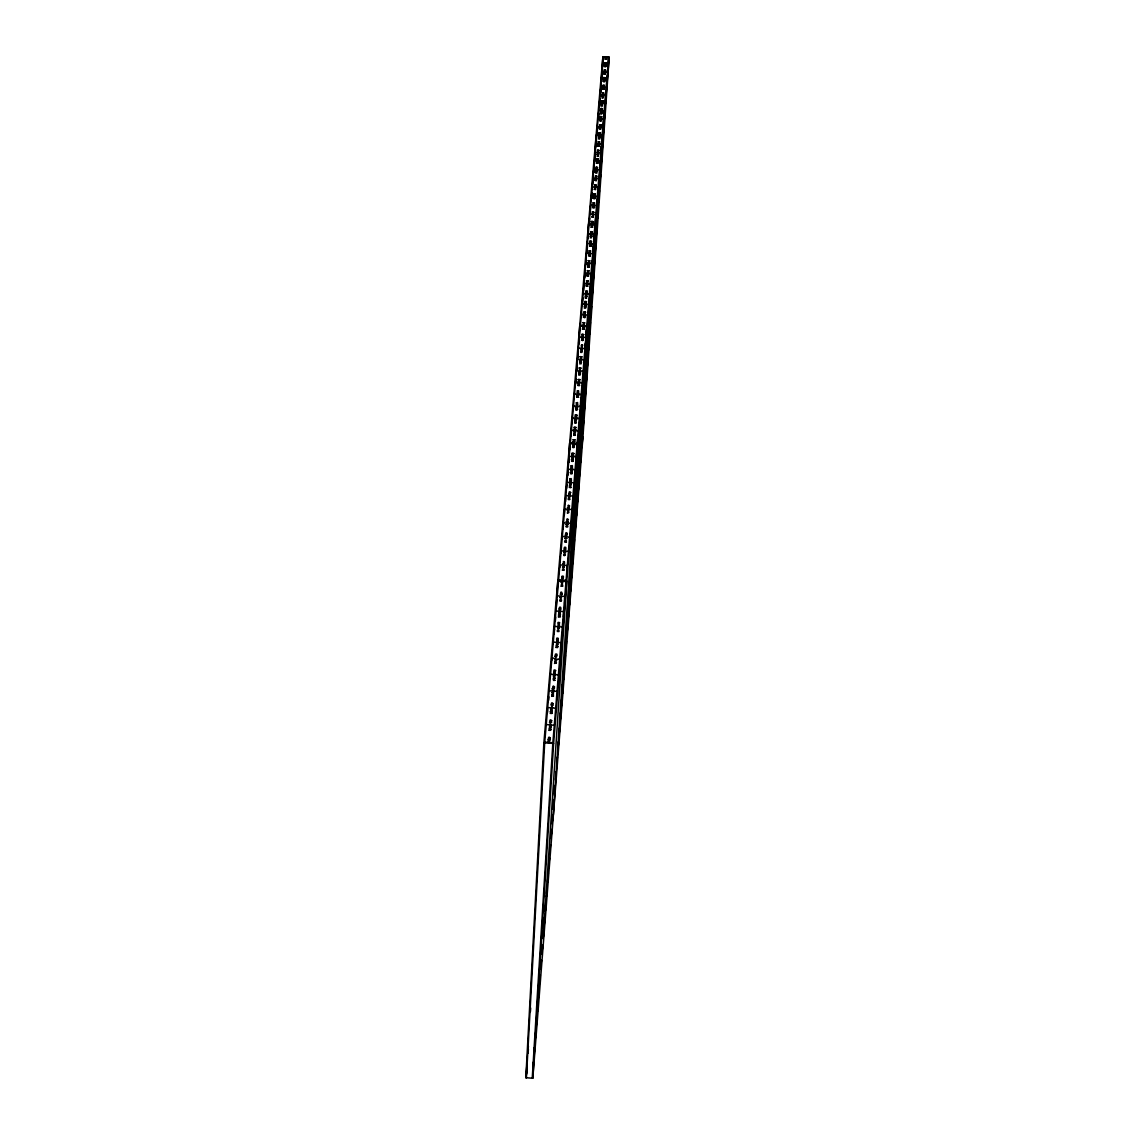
<?xml version="1.0" encoding="UTF-8"?>
<svg xmlns="http://www.w3.org/2000/svg" width="1135" height="1135" viewBox="0 0 1135 1135"><rect width="100%" height="100%" fill="white"/><g stroke="black" fill="none" stroke-linecap="round" stroke-linejoin="round"><path stroke-width="1.5" d="M547.439 711.248L547.453 711.12M525.831 1077.711L543.878 742.744L602.884 56.75L609.169 57.204L582.964 436.72L532.812 1078.25L525.831 1077.711L527.25 1060.232M526.413 1077.753L544.687 742.801L603.409 56.793M528.172 1052.798L528.371 1049.265M530.456 1011.526L530.655 1007.994M547.41 712.993L547.609 709.46M548.588 700.38L548.787 696.833M574.565 394.072L581.205 394.483M551.823 660.258C550.617 654.384 555.37 661.322 559.711 658.626M553.185 644.325L553.312 642.098L561.016 642.665M554.192 634.266L554.49 628.96M555.398 620.632L555.611 617.085M556.306 606.899L556.717 599.819M557.03 594.499L557.838 580.354L566.776 581.006L543.211 938.29M559.754 567.472L559.952 564.918L567.316 565.485M560.988 553.085L561.116 550.816L568.436 551.355M562.194 538.941L562.392 536.429L569.6 537.195M563.159 528.811L563.527 522.738L570.735 523.263M564.322 515.106L564.691 509.033L571.841 509.558M581.163 317.005L581.347 314.579L587.675 315.048L587.519 317.346M584.724 275.479L584.894 273.124L591.037 273.563M565.485 501.613L565.741 497.57M566.62 488.348L566.876 484.305M567.727 474.955L568.039 469.649M568.465 462.583L569.642 443.147L577.885 443.742L553.412 814.675M567.727 475.267L567.982 471.252M568.834 462.413L569.202 456.341L576.154 456.795L575.984 459.136M569.912 449.744L570.366 442.707L577.233 443.728M571.104 435.84L571.444 430.25L578.254 430.747M572.153 423.582L572.494 417.978L579.247 418.474M573.388 408.203L573.53 405.904L580.24 406.387M593.591 171.782L593.761 169.399L599.479 169.81M533.436 1062.942L533.507 1061.807L532.925 1069.468M534.017 1053.252L534.401 1047.378M535.096 1039.958L535.536 1032.907M575.715 383.829L576.041 378.537M532.812 1078.25L553.625 743.482L609.169 57.204M576.835 370.251L577.162 364.945M577.772 357.525L578.311 348.672M578.651 343.366L579.744 325.688L587.405 326.242L561.541 704.58M535.692 1034.113L535.763 1032.964M536.288 1024.408L536.671 1018.549M537.394 1006.731L537.607 1003.198M577.871 357.681L578.283 350.729M536.798 1019.982L536.869 1018.819M537.408 1010.278L537.848 1003.241M538.501 992.671L538.77 988.599M579.034 343.096L579.417 337.052L585.844 337.521M537.891 1006.021L537.962 1004.844M538.543 995.764L538.983 988.698M579.247 343.834L579.46 340.301M580.127 329.689L580.425 325.319L586.795 325.773L586.327 335.166M581.418 317.076L581.673 313.147M538.969 992.231L539.054 991.054M539.692 980.725L540.076 974.894M582.454 304.492L582.865 297.824M598.656 112.705L598.301 118.196M540.047 978.625L540.118 977.434M540.813 966.566L541.211 960.026M541.934 948.888L542.147 945.356M583.56 290.673L584.014 283.268L590.214 283.722M541.097 965.19L541.423 960.182L540.771 969.091M541.934 951.854L542.317 946.037M543.055 934.176L543.282 930.643M542.133 951.91L542.53 945.639M543.097 936.801L543.481 930.984M563.485 616.645L563.712 613.113M564.634 598.67L564.776 596.428L557.257 595.861M584.795 277.933L585.135 272.641M585.901 264.639L586.242 258.865M586.696 252.268L587.362 241.67M587.59 238.137L588.497 224.006L595.634 224.517L569.273 605.976M586.923 251.261L587.419 243.5L593.449 243.94M543.693 930.714L543.168 938.787L543.764 931.225M544.19 922.869L544.587 916.853M564.606 603.394L565.173 594.541M565.741 585.688L566.095 580.581M587.065 252.24L587.405 246.948M588.157 238.534L588.54 232.845M544.261 924.841L544.772 916.796L544.176 925.919M545.339 907.943L545.722 902.141M566.876 571.827L567.287 565.897M589.306 223.865L589.675 218.204M545.325 911.064L545.892 902.226M546.46 893.387L546.843 887.584M589.448 224.886L589.675 221.353M590.243 212.515L590.711 205.109L596.584 205.534L596.428 207.818M591.349 198.284L591.491 196.014L597.322 196.426M591.534 198.313L591.902 192.666M547.637 880.632L548.134 873.099M548.773 862.983L549.042 858.968M591.718 198.27L591.945 194.738M592.81 184.21L593.023 178.152L598.769 178.564M548.205 874.617L548.276 873.354M548.716 866.544L549.212 859.011M549.865 848.909L550.12 844.908M593.733 172.222L594.201 165.157M594.655 158.091L596.145 135.122L602.827 135.59L576.225 517.205M586.554 329.079L586.199 334.428M593.931 172.321L594.187 168.448M594.853 158.176L595.237 152.218L600.883 152.629M549.156 862.43L549.453 857.861M549.908 850.782L550.291 845.078M551 836.509L551.468 829.444M552.149 818.832L552.39 815.299M594.995 158.574L595.336 153.282M595.818 146.046L595.96 143.79L601.564 144.202M551.596 829.912L551.028 838.481L551.695 830.082M552.135 821.556L552.518 815.795M553.284 803.906L553.554 799.92M595.137 159.084L595.364 155.552M595.932 146.713L596.499 138.371M597.038 132.568L597.421 126.623L602.969 127.021M552.717 815.043L552.135 823.882L552.901 814.646M553.298 806.191L553.681 800.43M573.686 494.292L574.04 488.986M574.849 476.587L575.19 471.28M597.18 132.965L597.62 126.212M553.27 809.156L553.866 799.891M554.405 791.677L554.788 785.76M575.97 462.64L576.523 453.773M598.4 119.09L598.755 113.798M599.422 105.966L599.904 98.617M553.837 802.715L553.923 801.409M554.405 794.145L554.987 785.335M555.526 779.234L555.866 771.672M556.689 761.571L556.93 758.024M577.162 447.389L577.772 438.096M599.521 106.747L599.876 101.469M600.429 92.956L601.025 84.997M601.38 79.705L602.075 69.107M602.302 65.575L602.884 56.75M556.178 771.559L555.582 780.298L556.235 772.197M556.717 763.174L557.101 757.456M557.81 746.887L558.122 742.02M600.798 91.921L601.025 88.388M601.89 79.734L602.117 71.888L607.424 72.257M602.6 66.653L603.295 58.552M558.193 747.199L558.534 742.148M558.959 735.494L559.47 728.017M560.137 717.845L560.491 712.553M559.016 736.473L559.612 727.861M560.094 722.555L560.676 713.745M561.229 705.346L561.612 699.642L561.229 707.162M562.392 687.711L562.634 684.192L562.407 691.456M581.645 398.257L581.872 394.725M582.78 381.062L583.049 377.104M583.957 363.427L584.184 359.909M560.775 714.028L560.647 715.66M563.584 673.779L563.726 669.693M582.964 380.622L583.234 376.678M583.915 366.506L584.298 360.788M585.149 350.332L585.476 343.139M561.924 698.876L561.485 705.09M562.861 684.731L562.364 693.925L563.116 684.235M563.499 676.914L564.01 669.48M564.677 659.293L564.861 654.668M585.078 351.368L585.674 342.529M563.471 679.085L564.095 669.877M564.719 663.734L565.216 654.909M565.798 646.085L566.11 639.899M566.904 629.812L567.131 626.279M566.251 644.24L566.365 642.878M567.018 634.508L567.571 626.378M568.053 619.327L568.55 611.907M569.146 603.096L569.458 596.882M570.309 585.83L570.536 582.298M588.455 316.098L588.724 312.196M589.647 298.462L589.888 294.944M590.711 282.601L590.98 278.699M591.902 264.966L592.172 261.064M568.082 620.377L568.678 611.552M569.188 605.65L569.77 596.826L569.245 606.161M570.281 589.405L570.763 582.34M571.444 572.111L571.714 568.224M589.604 301.087L589.987 295.426M590.796 283.452L591.179 277.791M591.931 268.555L592.427 261.135M592.995 252.679L593.506 245.245M570.337 591.661L571.075 582.184L570.366 592.044M571.444 576.878L571.87 567.486M572.607 559.569L572.991 553.908M573.686 543.665L573.955 539.778M592.981 254.864L593.648 244.961M594.13 239.825L594.811 227.979M595.308 222.517L596.045 213.295M572.153 567.841L571.444 578.24L572.267 567.656M572.579 562.776L573.218 553.596M573.686 546.531L574.168 539.451M574.863 529.194L575.133 525.321M575.97 512.949L576.211 509.416M596.414 216.601L596.797 210.968M597.521 200.37L597.776 194.88M598.698 183.033L598.968 179.16M599.805 166.788L600.188 161.17L594.513 160.759M574.877 534.287L575.558 524.342M575.998 519.362L576.552 509.87M577.19 501.698L577.516 495.74M578.283 485.794L578.481 481.595M579.361 469.89L579.602 466.357M596.627 215.125L596.897 211.266M597.592 200.994L598.074 193.915M598.755 185.473L599.152 178.025M599.833 169.583L600.259 161.794M601.039 151.906L601.394 146.685M607.849 67.305L608.034 64.808L602.756 64.425M546.29 724.541L554.291 725.308M576.012 519.035L576.722 510.083M577.133 503.869L577.687 495.938M578.254 487.44L578.651 481.808M579.375 471.209L579.701 466.23L579.361 473.962M598.656 186.92L599.266 178.081M599.791 171.839L600.514 161.241M600.94 154.984L601.593 145.351M602.089 138.13L602.274 135.703L596.669 135.476M576.254 516.822L576.736 509.757M577.119 505.486L577.687 495.839M578.878 481.027L578.325 490.363M580.538 456.639L580.765 452.198M581.645 440.437L581.886 436.904M599.862 170.888L600.486 161.737M600.997 155.906L601.734 144.996M602.075 140.016L602.827 129.106M603.224 124.836L603.621 118.905L598.117 118.522M603.238 130.326L603.636 124.736L603.252 134.285M604.331 114.465L604.714 108.889M605.537 96.858L605.806 93.042M581.304 451.503L580.709 459.916M581.645 447.559L582.369 436.947M582.851 431.002L583.461 421.042M583.943 415.112L584.553 405.138M585.036 399.208L585.646 388.142M586.256 381.544L586.738 372.223M587.348 365.654L588.072 355.056M588.441 349.764L589.164 339.166M589.661 332.101L590.257 322.07M590.753 316.197L591.349 306.152M591.86 300.009L592.598 289.411M593.052 282.643L593.69 273.521M594.144 266.753L594.783 256.382M595.265 250.565L595.875 240.464M596.457 233.186L596.953 223.368M597.549 217.296L598.046 207.45M598.656 201.108L599.394 190.51L598.67 202.2M599.847 183.728L600.486 174.62M600.94 167.838L601.55 157.694M602.061 151.65L602.642 141.79M604.345 118.38L604.827 108.705M605.551 100.717L605.92 92.786M606.658 84.827L607.253 76.002M582.766 433.442L583.631 420.801M583.943 416.304L584.724 404.911M585.036 400.414L585.887 388.071M586.185 383.729L586.979 372.181M587.334 366.889L588.129 355.482M588.469 350.474L589.221 339.592M589.59 334.3L590.413 322.241M590.739 317.474L591.505 306.351M591.874 301.045L592.683 289.226M592.981 284.871L593.775 273.351M594.144 268.059L594.924 256.638M595.265 251.63L596.017 240.748M596.386 235.456L597.209 223.382M597.535 218.629L598.301 207.492M599.847 185.104L600.571 174.506M600.94 169.214L601.734 157.779M602.075 152.771L602.827 141.889M603.238 135.689L603.976 125.091M604.331 119.799L605.068 109.215M605.466 103.342L606.161 93.325M606.643 86.274L607.31 76.584M607.736 70.384L608.63 57.445L603.38 57.062M581.304 452.34L580.482 462.924M553.979 800.799L553.284 809.525M560.832 713.376L560.094 722.768M578.978 482.12L578.297 490.902M566.11 580.311L558.661 579.957M569.231 606.303L569.954 597.265M532.272 1077.64L552.816 743.411L608.644 57.161M534.017 1055.465L534.613 1047.577M535.11 1041.476L535.805 1032.736M536.245 1027.047L536.898 1018.748M537.423 1011.824L537.99 1004.745M538.515 997.949L539.238 988.84M539.636 983.761L540.331 975.022M541.948 954.138L542.658 945.285M545.339 910.823L546.006 902.58M546.46 896.622L547.155 887.655M547.595 882.065L548.333 872.928M548.744 867.651L549.468 858.145M549.851 853.506L550.532 844.639M554.405 795.422L555.143 785.831M556.675 766.338L557.413 756.946M557.824 751.852L558.562 742.233M558.931 737.778L559.754 727.294M561.229 708.439L561.967 699.047M563.471 679.936L564.294 669.366M564.705 664.088L565.4 655.278M565.755 650.724L566.521 641.034M566.918 635.912L567.642 626.676M568.011 621.952L568.748 612.559M572.551 564.18L573.359 553.724M573.728 548.829L574.48 539.551M574.863 534.557L575.686 524.115M575.956 520.624L576.779 510.154M577.119 505.713L577.871 496.094M579.389 476.913L580.212 466.414M581.659 447.814L582.964 436.72M527.818 1053.237L528.385 1046.243M526.683 1074.022L527.25 1066.957M595.818 171.882L597.223 171.726L595.847 172.08M573.771 446.438C576.012 447.814 571.387 448.24 572.778 446.452M555.469 674.701L555.483 674.077M560.406 614.588L558.306 616.858M568.862 512.495L567.429 513.29L567.628 512.013M573.019 443.118L574.438 443.189M571.841 456.809L573.303 456.795M553.327 678.092L554.291 677.325L555.185 678.106M551.099 722.428C550.191 720.299 550.929 726.556 549.964 722.456M547.964 739.509L548.872 738.672L550.191 739.438M552.518 705.388C551.61 703.303 552.348 709.389 551.397 705.388M554.589 680.404L553.511 680.433M552.248 688.42L553.426 687.611M559.881 616.887L558.831 616.915M561.768 594.158C558.179 593.875 563.967 595.719 560.733 594.187M561.598 578.325C564.492 580.354 561.868 577.233 561.882 577.431C566.706 575.743 558.534 575.459 563.499 577.715M566.677 535.195C563.357 533.79 567.528 538.047 566.564 534.798M583.234 339.947C580.567 338.145 582.34 342.245 583.234 339.819M571.785 461.392L572.806 461.377M574.565 422.858L576.438 422.816M583.447 317.275L585.163 317.545L583.56 317.176M589.547 252.126C592.2 252.665 587.575 253.36 589.547 251.97M572.749 446.608L573.544 446.552M591.988 232.93L591.094 233.54M592.725 222.644L592.144 223.368L591.676 222.559M596.684 177.5L595.293 177.5M596.996 156.105L598.159 156.062M598.798 134.526L600.33 134.526M600.032 120.863L601.479 120.792L599.961 120.792M574.04 430.718L575.473 430.761M548.503 739.424L549.68 739.509M549.354 724.754L551.213 724.683M550.191 713.39L552.248 713.319M552.788 688.335L553.937 688.42M554.49 663.45C559.626 662.726 552.447 660.329 555.426 663.223M558.973 608.8C564.095 606.785 556.178 606.402 561.002 608.956M559.47 609.041C563.102 611.056 556.462 609.424 560.491 608.899M560.874 586.284C566.095 584.397 557.994 583.759 562.79 586.227M565.046 541.92L566.11 542.005M564.606 541.806C569.614 539.792 561.825 539.295 566.564 541.948M569.202 487.213L571.104 487.539M575.034 422.802L575.97 422.773M576.24 404.415L576.935 405.479L577.304 404.514M579.347 369.258L580.553 370.209M579.559 363.824L581.233 363.796M585.107 297.824L586.781 297.938M585.49 297.909L586.355 297.909M587.675 267.264L589.249 267.25M589.292 252.537L590.129 252.537M590.909 233.257L591.732 233.243M591.392 222.999L592.924 222.971M599.209 134.498C601.919 133.873 597.223 133.859 599.947 134.483M549.17 728.145L550.773 728.088M548.872 730.358L550.659 730.287M550.603 711.007L552.334 711.134M551.028 704.707L553.057 705.303M551.738 696.308L553.483 696.252M555.171 655.406C560.42 653.675 552.007 653.32 557.044 655.548M555.838 647.447L557.696 647.574M556.505 639.544C561.839 637.969 553.369 637.274 558.193 639.487M558.987 611.155L560.491 611.112M559.739 601.039C564.705 600.174 557.767 598.031 560.633 600.713M562.322 570.281C567.401 568.522 559.229 568.011 564.095 570.408M564.138 548.702C569.146 546.928 561.087 546.432 565.883 548.829M564.024 551.099L565.471 551.071M566.493 525.732C564.152 526.995 568.919 527.988 567.557 525.916M568.294 498.733L569.217 498.464M569.884 480.786L570.706 480.502M571.487 461.023L573.246 461.321M573.686 434.847L575.431 435.315M578.708 375.103L580.155 375.089M580.326 357.965L580.822 358.944L581.588 358.178M580.609 352.418L582.042 352.403M581.262 346.771L581.758 347.721L582.241 346.757M584.326 308.167L585.717 308.152M588.1 267.293L588.824 267.278M590.228 237.825L591.548 237.811M594.584 187.814L595.761 188.325L594.953 187.772M595.662 173.116L596.925 173.116M598.329 152.147L598.514 151.21L597.748 151.877M600.628 114.039L601.834 114.025M601.295 106.094L602.486 106.094M604.827 64.113L605.906 64.142M548.191 741.765C553.043 740.091 545.155 739.296 549.425 741.722M550.844 713.319L551.695 713.39M552.192 694.024L553.398 693.996M552.475 690.577L553.88 690.676M553.312 679.567L554.107 679.354M554.008 671.381C559.002 670.771 551.582 668.501 554.745 671.352M556.278 645.304L557.441 645.262M557.342 631.557C562.407 630.053 553.951 629.542 558.846 631.656M568.763 498.52C566.45 500.436 572.21 499.698 569.174 498.435M570.579 473.806L571.955 473.905M572.196 454.525L573.544 454.624M573.331 440.947L574.494 440.919M575.899 410.288L577.034 410.274M578.807 380.636C576.438 382.126 581.546 381.942 579.006 380.75M580.283 370.265L580.169 369.244M582.596 344.856C578.424 345.792 585.121 346.53 581.617 344.87M582.071 337.648L583.035 337.634M581.872 339.933L582.851 339.918M583.347 323.943C582.269 325.887 585.944 324 583.546 323.915M584.951 314.182C586.44 312.437 581.985 313.799 584.795 314.352M590.782 232.959L591.59 232.874M591.888 233.753L590.711 233.668M598.656 152.274L597.549 152.203M598.656 138.995L599.748 139.08M602.075 98.177L602.997 98.177M549.581 740.446L548.716 740.474M555.143 661.152L555.895 661.123M558.221 623.668C562.861 622.519 555.1 621.512 559.002 623.654M559.087 614.092L560.449 614.475M563.925 555.582C568.394 554.291 560.903 553.398 564.705 555.568M567.755 521.859L566.989 521.873M568.89 508.196L568.138 508.21M567.543 512.027L568.536 512.098M570.011 494.747L569.259 494.775M570.096 485.184C567.202 486.645 573.359 486.688 570.281 485.127M574.58 428.448L575.303 428.434M576.608 404.372L577.942 404.698M578.58 380.792L579.488 380.75M585.022 314.324L584.17 314.125M587.05 281.948C585.419 283.636 589.377 282.218 587.263 282.033M592.669 215.04L592.754 215.962L593.023 215.097M591.803 222.715L592.626 222.772M554.064 679.539C556.959 676.942 550.347 678.517 555.128 680.319M553.369 687.81L554.433 688.349M566.635 525.732L567.585 525.987M597.606 155.708L598.542 156.105M604.345 79.705L603.536 79.464M601.465 79.422L606.814 79.805M600.812 87.054L606.189 87.438M600.16 94.772L605.565 95.156M599.479 102.59L604.927 102.987M598.812 110.506L604.274 110.904M596.726 134.838L602.302 135.235M592.257 187.02L598.046 187.445M589.916 214.331L595.832 214.756M589.122 223.68L595.066 224.106M589.065 224.404L595.01 224.843M588.242 233.895L594.243 234.321M586.596 253.233L592.669 253.673M585.745 263.107L591.86 263.561M583.135 293.568L589.377 294.022M582.241 303.996L588.526 304.45M580.354 326.142L586.724 326.61M578.467 348.105L584.936 348.587M577.516 359.327L584.028 359.809M576.537 370.719L583.106 371.188M575.544 382.268L582.156 382.75M570.295 443.672L577.162 444.182M568.11 469.209L575.09 469.72M566.989 482.276L574.026 482.786M565.854 495.541L572.948 496.066M558.534 580.964L565.982 581.517M555.966 611.013L563.542 611.581M554.646 626.421L562.293 626.988M550.546 674.261L558.392 674.857M549.141 690.775L557.058 691.371M547.694 707.587L555.682 708.183M544.743 742.134L552.873 742.744M543.878 742.744L553.625 743.482M589.746 251.97L590.47 252.438M580.907 357.851L581.702 358.149M570.678 480.531C572.749 483.368 567.358 479.594 571.543 480.587M565.159 548.758C561.683 549.978 567.755 550.801 564.96 548.914M560.676 600.713L561.399 600.997M555.512 662.627L554.618 661.989M555.469 663.081L556.207 663.393M591.789 232.945L590.697 232.845L591.193 233.611M563.003 577.999L562.151 578.311M566.904 534.571L565.159 535.167M564.705 563.159C560.42 560.562 567.543 561.314 562.776 563.598M560.378 614.787L558.377 615.042L560.392 616.802M555.384 674.374L553.539 674.843M552.631 707.616L550.801 707.701M574.991 435.272L573.984 435.301M570.65 487.497L569.614 487.525M564.336 563.513L563.244 563.542M562.279 594.087C557.881 591.122 564.875 591.647 560.208 594.144M551.653 722.342L550.319 721.349L549.439 722.413M554.391 629.897L554.391 629.84M604.785 65.177L606.019 65.248L604.714 65.121M601.437 104.931L602.798 104.817L601.366 104.917M588.781 255.786L590.271 255.971L588.781 255.786M553.681 673.963L553.596 674.701L553.681 673.963M550.305 738.133C547.581 741.169 548.106 734.728 550.305 738.133M602.047 112.989L600.614 112.635L602.061 112.932M551.738 720.782C549.042 723.775 549.553 717.433 551.738 720.782M551.128 726.882C548.687 729.578 549.156 723.846 551.128 726.882M551.028 729.422C548.318 732.43 548.829 726.031 551.028 729.422M550.603 709.375C551.638 712.652 553.681 707.304 550.603 709.375M550.276 711.829C551.44 715.49 553.724 709.517 550.276 711.829M553.156 703.743C550.489 706.679 550.986 700.437 553.156 703.743M552.305 689.073C553.341 692.293 555.356 687.044 552.305 689.073M552.007 692.534C553.057 695.755 555.072 690.491 552.007 692.534M551.695 694.946C552.859 698.55 555.114 692.676 551.695 694.946M554.547 687.001C551.794 689.867 552.447 683.767 554.547 687.001M556.661 660.073C554.32 662.599 554.76 657.236 556.661 660.073M553.681 672.587C554.731 675.751 556.703 670.601 553.681 672.587M553.398 675.992C554.433 679.17 556.434 673.991 553.398 675.992M558.264 640.807C555.951 643.29 556.363 638.026 558.264 640.807M555.043 656.385C556.079 659.506 558.037 654.427 555.043 656.385M557.98 644.098C555.668 646.581 556.093 641.303 557.98 644.098M557.909 646.425C555.327 649.192 555.795 643.304 557.909 646.425M559.555 625.158C557.271 627.598 557.682 622.42 559.555 625.158M559.285 628.393C557.001 630.833 557.413 625.64 559.285 628.393M558.718 612.63C559.754 615.61 561.626 610.758 558.718 612.63M559.995 597.45C561.016 600.387 562.875 595.605 559.995 597.45M564.379 567.06L562.534 566.918L564.379 567.06M561.243 582.525C562.265 585.419 564.109 580.723 561.243 582.525M565.57 552.631L563.74 552.504L565.57 552.631M562.832 563.726C563.854 566.549 565.627 561.981 562.832 563.726M567.259 533.493C564.847 535.947 565.273 530.726 567.259 533.493M566.748 538.458L564.932 538.316L566.748 538.458M568.408 519.631C566.024 522.043 566.436 516.893 568.408 519.631M568.138 521.632L566.351 521.504L568.138 521.632M567.911 524.498L566.11 524.37L567.911 524.498M567.301 510.466L569.004 510.934L567.401 510.324M569.543 505.969C567.174 508.352 567.571 503.287 569.543 505.969M569.273 507.941L567.5 507.813L569.273 507.941M568.663 494.193C569.671 496.818 571.359 492.533 568.663 494.193M571.274 483.964L569.515 483.836L571.274 483.964M568.436 496.96C569.429 499.599 571.132 495.314 568.436 496.96M570.664 492.533C568.309 494.874 568.706 489.88 570.664 492.533M572.579 468.173L570.834 468.046L572.579 468.173M569.855 478.984C570.962 481.864 572.806 477.182 569.855 478.984M572.352 470.869L570.607 470.741L572.352 470.869M572.295 472.784L570.352 472.642L572.295 472.784M573.899 453.475L571.969 453.333L573.899 453.475M573.643 455.334L571.912 455.206L573.643 455.334M570.948 465.974C572.04 468.812 573.884 464.201 570.948 465.974M573.43 457.987L571.685 457.859L573.43 457.987M573.374 459.859L571.444 459.718L573.374 459.859M575.019 439.898L573.118 439.756L575.019 439.898M574.778 441.728L573.062 441.6L574.778 441.728M574.48 445.303L572.764 445.175L574.48 445.303M573.927 431.57L575.587 431.853L573.927 431.57M573.686 433.357C574.778 436.095 576.552 431.655 573.686 433.357M576.055 427.484L574.154 427.342L576.055 427.484M575.8 429.285L574.097 429.158L575.8 429.285M575.175 416.758L576.821 417.027L575.175 416.758M577.559 409.224L575.7 409.082L577.559 409.224M574.963 419.283L576.608 419.553L574.963 419.283M574.721 421.042C575.814 423.738 577.559 419.354 574.721 421.042M577.062 415.268L575.19 415.126L577.062 415.268M576.24 402.925C577.332 405.564 579.049 401.265 576.24 402.925M578.609 395.533L576.949 395.562L578.609 395.533M578.552 397.264L576.693 397.137L578.552 397.264M575.984 407.181L577.616 407.451L575.984 407.181M580.013 379.672L578.183 379.544L580.013 379.672M577.247 391.064C578.297 393.661 580.056 389.433 577.247 391.064M579.574 383.786L577.928 383.658L579.574 383.786M577.19 392.809L578.807 393.079L577.19 392.809M579.531 385.489L577.687 385.361L579.531 385.489M580.964 368.151L579.148 368.024L580.964 368.151M580.538 372.209L578.893 372.081L580.538 372.209M580.496 373.897L578.68 373.926L580.496 373.897M579.9 360.547L581.489 360.802L579.9 360.547M582.369 351.197L580.595 351.226L582.369 351.197M579.673 362.178L581.446 362.462L579.673 362.178M581.914 356.816L580.098 356.674L581.914 356.816M583.333 338.485L581.73 338.372L583.333 338.485M580.836 349.31L582.411 349.566L580.836 349.31M582.014 334.328L583.745 334.612L582.014 334.328M581.957 335.946L583.489 336.343L582.056 335.832M584.241 327.561L582.652 327.447L584.241 327.561M584.199 329.15L582.425 329.022L584.199 329.15M585.603 312.21L583.844 312.082L585.603 312.21M582.993 322.638L584.724 322.907L582.993 322.638M585.206 315.97L583.617 315.856L585.206 315.97M586.483 301.669L584.738 301.541L586.483 301.669M586.27 303.187L584.695 303.073L586.27 303.187M586.086 305.372L584.511 305.258L586.086 305.372M586.043 306.918L584.298 306.791L586.043 306.918M585.433 294.689L586.951 294.916L585.433 294.689M585.22 296.178L586.909 296.448L585.22 296.178M587.348 291.269L585.632 291.284L587.348 291.269M587.135 292.773L585.575 292.66L587.135 292.773M588.654 274.443L587.107 274.344L588.654 274.443M588.611 275.933L586.894 275.805L588.611 275.933M586.298 284.374L587.802 284.615L586.298 284.374M586.086 285.85L587.774 286.119L586.086 285.85M588.185 281.012L586.469 280.884L588.185 281.012M589.647 262.355L588.143 262.369L589.647 262.355M587.362 270.627L589.037 270.896L587.362 270.627M589.476 264.427L587.944 264.313L589.476 264.427M587.32 272.116L588.824 272.357L587.405 272.003M589.448 265.888L587.76 265.902L589.448 265.888M590.668 251.076L588.994 250.948L590.668 251.076M588.2 260.653L589.86 260.908L588.2 260.653M590.299 254.538L588.795 254.552L590.299 254.538M589.434 245.94L591.08 246.196L589.434 245.94M591.477 241.358L589.803 241.244L591.477 241.358M591.278 242.762L589.774 242.663L591.278 242.762M591.108 244.777L589.618 244.791L591.108 244.777M592.669 227.043L591.023 227.057L592.669 227.043M590.441 234.931L591.902 235.158L590.441 234.931M590.243 236.307L591.874 236.562L590.243 236.307M592.271 231.781L590.611 231.668L592.271 231.781M593.506 216.941L591.874 216.941L593.506 216.941M591.236 225.425L592.697 225.652L591.321 225.326M593.108 221.609L591.463 221.495L593.108 221.609M594.456 204.428L592.995 204.314L594.456 204.428M592.286 212.046L593.889 212.288L592.286 212.046M594.3 206.329L592.825 206.23L594.3 206.329M592.257 213.423L593.69 213.635L592.328 213.323M594.272 207.677L592.64 207.563L594.272 207.677M595.407 194.014L593.789 193.901L595.407 194.014M595.208 195.334L593.775 195.348L595.208 195.334M593.052 202.853L594.655 203.094L593.052 202.853M595.052 197.206L593.591 197.107L595.052 197.206M595.024 198.54L593.406 198.426L595.024 198.54M594.201 189.29L595.776 189.531L594.286 189.176M596.145 185.062L594.541 184.948L596.145 185.062M595.96 186.353L594.513 186.254L595.96 186.353M595.137 179.117L596.542 179.33L595.137 179.117M594.953 180.394L596.513 180.621L595.038 180.281M596.882 176.223L595.279 176.109L596.882 176.223M596.045 167.256L597.606 167.498L596.145 167.157M596.017 168.547L597.421 168.76L596.102 168.448M597.989 161.908L596.556 161.808L597.989 161.908M597.961 163.17L596.372 163.057L597.961 163.17M595.875 170.349L597.265 170.562L595.875 170.349M599.025 150.359L597.45 150.246L599.025 150.359M596.769 158.645L598.315 158.872L596.769 158.645M598.698 153.353L597.28 153.253L598.698 153.353M596.74 159.907L598.131 160.12L596.74 159.907M598.67 154.601L597.095 154.488L598.67 154.601M599.72 141.96L598.159 141.847L599.72 141.96M599.535 143.18L598.145 143.18L599.535 143.18M599.394 144.911L598.003 144.925L599.394 144.911M599.365 146.145L597.804 146.032L599.365 146.145M598.727 136.384L600.089 136.583L598.798 136.285M598.542 137.576L600.06 137.803L598.542 137.576M600.458 133.036L598.911 132.923L600.458 133.036M599.606 125.829L600.954 126.028L599.606 125.829M599.464 127.517L600.812 127.716L599.464 127.517M599.294 128.695L600.798 128.922L599.294 128.695M601.139 124.836L599.592 124.736L601.139 124.836M602.302 109.925L600.926 109.825L602.302 109.925M600.316 116.536L601.805 116.749L600.316 116.536M602.16 111.585L600.798 111.585L602.16 111.585M600.287 117.728L601.635 117.927L600.287 117.728M600.145 119.402L601.493 119.601L600.145 119.402M603.125 100.873L601.607 100.774L603.125 100.873M602.955 102.022L601.607 102.022L602.955 102.022M600.982 108.549L602.472 108.761L601.068 108.449M602.813 103.654L601.451 103.555L602.813 103.654M601.976 96.759L603.451 96.972L601.976 96.759M603.763 93.084L602.274 92.971L603.763 93.084M603.593 94.205L602.259 94.219L603.593 94.205M603.465 95.822L602.132 95.822L603.465 95.822M604.728 81.564L603.238 81.465L604.728 81.564M602.798 87.906L604.104 88.09L602.798 87.906M602.628 89.012L604.09 89.225L602.628 89.012M604.402 85.38L602.926 85.38L604.402 85.38M604.246 86.501L602.898 86.402L604.246 86.501M603.593 77.563L605.04 77.776L603.593 77.563M605.366 72.895L604.047 72.895L605.366 72.895M603.565 78.684L604.87 78.868L603.565 78.684M605.352 74.002L603.891 74.002L605.352 74.002M603.437 80.259L604.742 80.443L603.437 80.259M606.274 62.822L604.827 62.822L606.274 62.822M604.217 70.044L605.664 70.257L604.217 70.044M604.203 71.15L605.494 71.335L604.274 71.079M605.976 66.525L604.515 66.525L605.976 66.525M606.601 58.069L605.295 58.069L606.601 58.069M606.587 59.148L605.139 59.133L606.587 59.148"/></g></svg>
